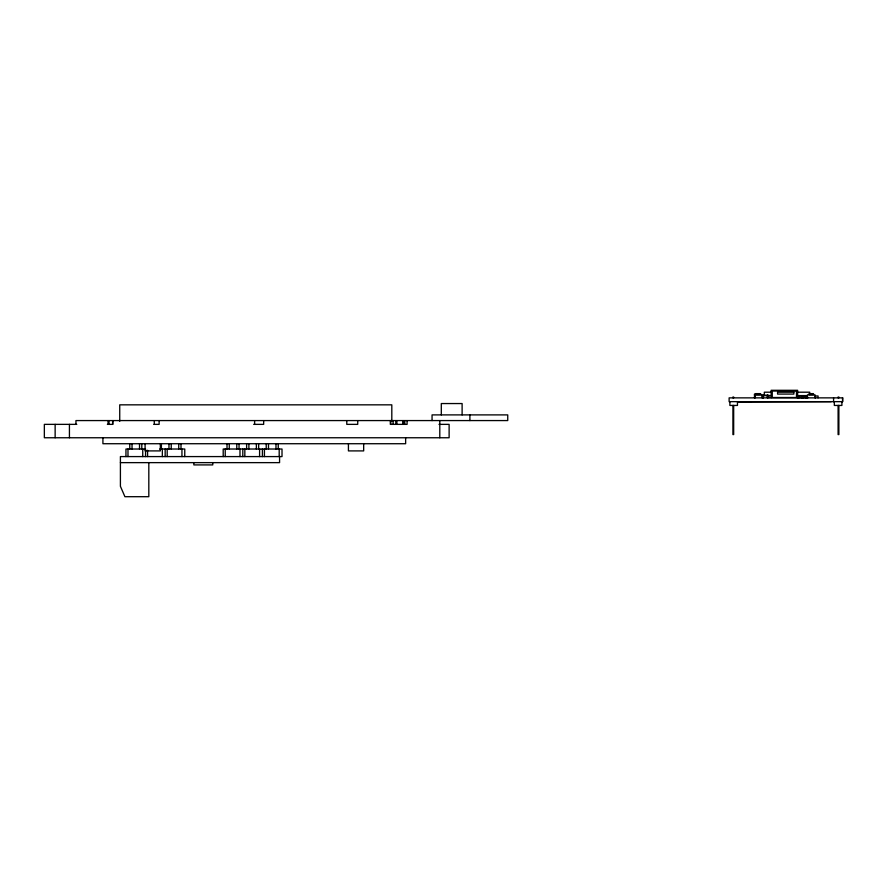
<?xml version="1.0" encoding="UTF-8"?>
<svg xmlns="http://www.w3.org/2000/svg" width="887" height="887" viewBox="0 0 887 887"><rect width="100%" height="100%" fill="white"/><g stroke="black" fill="none" stroke-linecap="round" stroke-linejoin="round"><path stroke-width="1.33" d="M751.123 402.033L748.872 402.033M771.202 392.198L764.317 392.198L764.317 395.602M797.346 392.198L809.731 392.198L809.731 394.471M755.613 393.628L760.159 393.628M808.966 393.628L813.512 393.628M760.924 394.083L754.482 394.083L754.482 397.864M755.613 394.66L760.159 394.66M808.966 394.66L813.512 394.66M754.482 394.837L762.055 394.837L762.055 397.864M761.412 395.602L771.202 395.602M797.346 395.602L807.103 395.602M797.613 395.979L807.159 395.979M815.33 395.979L818.058 395.979L818.058 397.864M797.424 397.631L808.223 397.631M76.792 424.363L44.35 424.363L44.35 437.757L449.121 437.757L449.121 424.363L438.987 424.363M107.382 424.363L112.782 424.363L112.782 420.571M153.861 424.363L159.128 424.363L159.128 420.571M253.682 424.363L263.661 424.363L263.661 420.571M159.66 449.022L184.762 449.022L184.762 456.583M120.41 462.637L279.571 462.637L279.571 456.583M746.3 402.121L744.515 402.121M741.809 402.121L738.583 401.656M741.654 402.121L738.583 402.033L831.296 401.656M842.55 397.864L842.55 401.656M841.896 401.656L841.896 405.437L834.323 405.437L834.323 401.656M838.869 397.864L838.869 397.032L838.104 397.032L838.104 397.864M838.869 405.437L838.869 434.575L838.104 434.575L838.104 405.437M833.569 397.864L833.569 401.656M815.408 396.356L815.408 397.864M815.031 397.864L815.031 394.837L807.458 394.837L807.458 397.864M807.081 397.864L807.081 396.356L805.562 396.356L805.562 397.864M803.3 397.864L803.3 396.356L801.781 396.356L801.781 397.864M798.755 397.864L798.755 396.356L797.236 396.356L797.236 397.864M797.624 397.875L797.624 390.302L771.136 390.302L771.136 397.875M768.863 397.864L768.863 395.225L762.809 395.225L762.809 397.864M767.543 395.225L767.543 397.864M767.355 395.225L767.355 397.864M763.374 395.225L763.374 397.864M763.186 395.225L763.186 397.864M755.236 394.083L755.236 397.864M737.463 401.656L737.463 405.437L729.89 405.437L729.89 401.656M733.671 397.864L733.671 397.032L732.917 397.032L732.917 397.864M733.671 405.437L733.671 434.575L732.917 434.575L732.917 405.437M469.899 414.894L469.899 420.571M462.116 414.894L462.116 403.552L441.305 403.552L441.305 414.894M439.797 420.571L439.797 437.757M432.058 420.571L432.058 414.894L507.741 414.894L507.741 420.571L75.949 420.571L75.949 424.363M407.089 420.571L407.089 424.363L390.324 424.363L390.324 420.571M405.636 437.757L405.636 443.722L102.914 443.722L102.914 437.757M404.749 420.571L404.749 424.363M403.585 420.571L403.585 424.363M403.352 420.571L403.352 424.363M403.119 420.571L403.119 424.363M396.833 420.571L396.833 424.363M396.367 420.571L396.367 424.363M396.134 420.571L396.134 424.363M393.107 420.571L393.107 424.363M391.81 421.303L391.81 404.838L119.734 404.838L119.734 421.303M390.779 420.571L390.779 424.363M363.67 443.722L363.67 450.906L348.425 450.906L348.425 443.722M357.727 420.571L357.727 424.363L346.784 424.363L346.784 420.571M279.194 449.022L279.194 456.583M278.252 443.677L278.252 449.022M275.979 443.677L275.979 449.022M268.484 443.677L268.484 449.022M266.222 443.677L266.222 449.022M264.437 449.022L264.437 456.583M262.408 449.022L262.408 456.583M259.592 449.022L259.592 456.583M258.649 443.677L258.649 449.022M256.376 443.677L256.376 449.022M254.613 420.571L254.613 424.363M248.881 443.677L248.881 449.022M246.619 443.677L246.619 449.022M244.834 449.022L244.834 456.583M242.805 449.022L242.805 456.583M239.989 449.022L239.989 456.583M239.046 443.677L239.046 449.022M236.774 443.677L236.774 449.022M229.278 443.677L229.278 449.022M227.017 443.677L227.017 449.022M225.231 449.022L225.231 456.583M223.202 456.583L223.202 449.022L282.011 449.022L282.011 456.583L120.41 456.583L120.41 486.298L124.912 496.698L148.816 496.698L148.816 462.637M212.758 462.637L212.758 464.91L193.843 464.91L193.843 462.637M181.946 449.022L181.946 456.583M181.003 443.677L181.003 449.022M178.73 443.677L178.73 449.022M171.235 443.677L171.235 449.022M168.962 443.677L168.962 449.022M167.188 449.022L167.188 456.583M165.159 449.022L165.159 456.583M162.343 449.022L162.343 456.583M161.401 443.677L161.401 449.022M160.336 443.722L160.336 450.906L145.091 450.906L145.091 443.722M154.294 420.571L154.294 424.363M147.586 450.274L147.586 456.583M145.557 456.583L145.557 449.022L125.954 449.022L125.954 456.583M142.74 449.022L142.74 456.583M141.798 443.677L141.798 449.022M139.525 443.677L139.525 449.022M132.03 443.677L132.03 449.022M129.768 443.677L129.768 449.022M127.983 449.022L127.983 456.583M112.638 420.571L112.638 424.363M108.802 420.571L108.802 424.363M108.513 420.571L108.513 424.363M108.236 420.571L108.236 424.363M69.43 424.363L69.43 437.757M55.138 424.363L55.138 437.757M796.493 391.045L772.255 391.045L772.255 397.509L796.493 397.509L796.493 391.045M793.843 392.198L777.566 392.198L777.566 394.083L793.843 394.083L793.843 392.198M842.65 397.864L729.125 397.864L729.125 401.656L842.65 401.656L842.65 397.864"/></g></svg>
